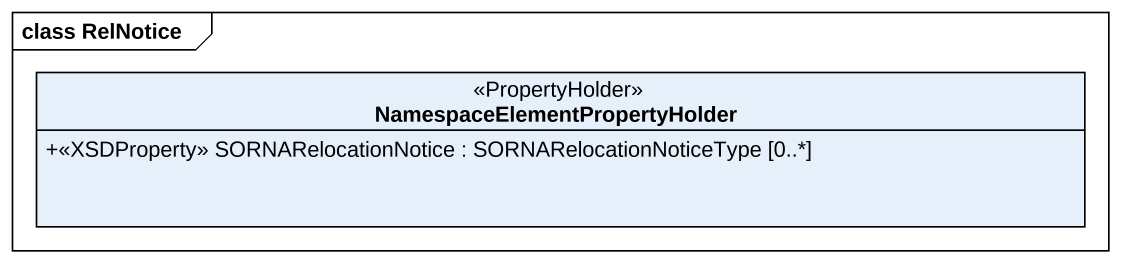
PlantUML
@startuml
mainframe class RelNotice
hide circle
hide empty members
skinparam classAttributeIconSize 0
class "NamespaceElementPropertyHolder" as NamespaceElementPropertyHold <<PropertyHolder>> {
  +<<XSDProperty>> SORNARelocationNotice : SORNARelocationNoticeType [0..*]
}
@enduml
